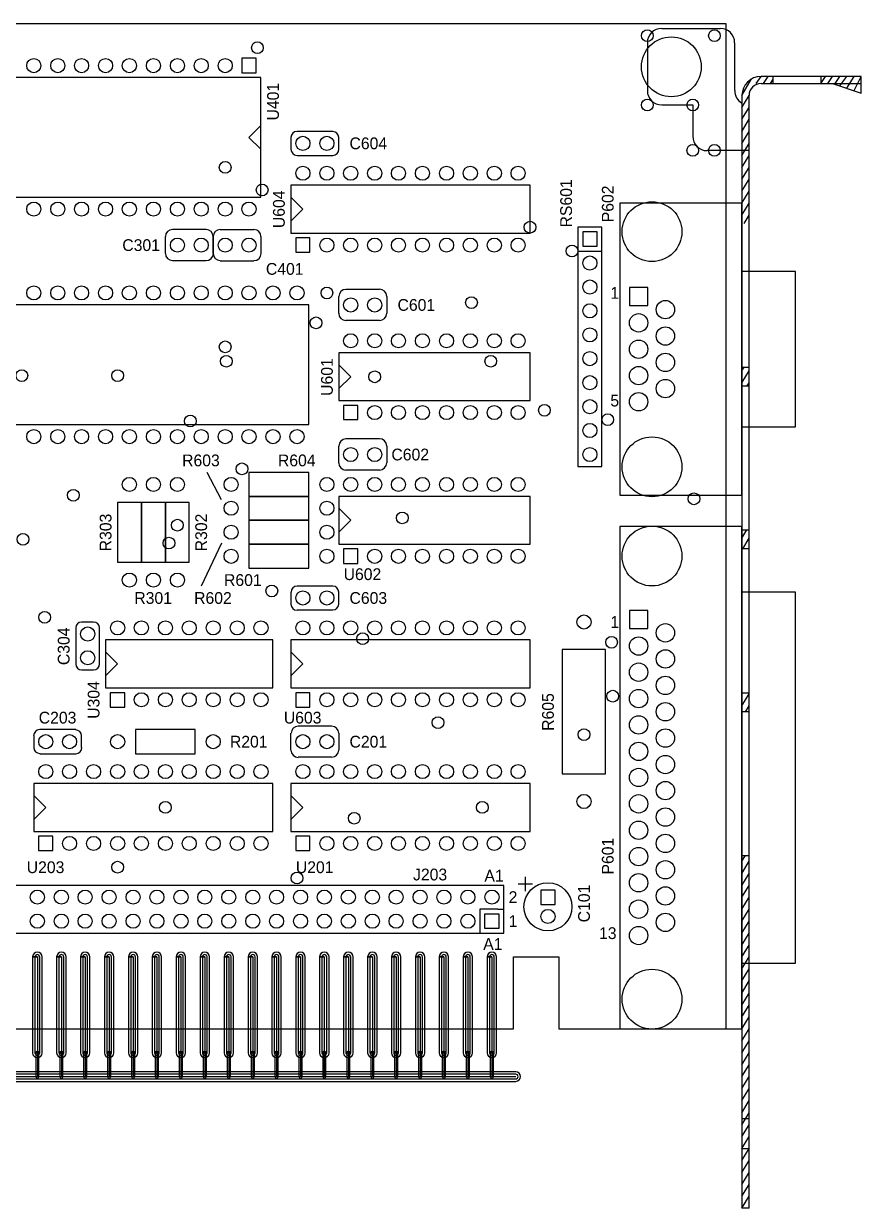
# Model space of a CAD drawing. Header units: metres. Extents: x -3.35 to 3.38, y -2.5 to 2.45.
# Drawn here: x -0.117 to 3.385, y -2.5 to 2.45 of the extents above; entities that cross this region are included whole.
import ezdxf

# ---------------------------------------------------------------- set-up
doc = ezdxf.new("R2010")
doc.units = ezdxf.units.M

msp = doc.modelspace()

# ---------------------------------------------------------------- linework, layer by layer
at = {"layer": '2'}
for p, q in [((2.5502, 2.4301), (2.7953, 2.4301)), ((2.4902, 2.3701), (2.4902, 2.1703)), ((2.8553, 2.3701), (2.8553, 2.1703)), ((2.9449, 2.1998), (2.9656, 2.2293)), ((3.3848, 2.2293), (2.9656, 2.2293)), ((2.9754, 2.1998), (2.9951, 2.2293)), ((3.0148, 2.2293), (3.0148, 2.1998)), ((3.2156, 2.1998), (3.2352, 2.2293)), ((3.2156, 2.2293), (3.2156, 2.1998)), ((3.2451, 2.1998), (3.2648, 2.2293)), ((3.2756, 2.1998), (3.2953, 2.2293)), ((3.2953, 2.19), (3.3248, 2.2293)), ((3.3248, 2.1801), (3.3553, 2.2293)), ((3.3553, 2.1703), (3.3848, 2.2293)), ((3.3848, 2.1998), (3.3848, 2.2293)), ((2.8848, 2.1496), (2.9252, 2.2195)), ((2.9656, 2.1998), (3.3848, 2.1998)), ((3.0049, 2.1998), (3.0148, 2.2146)), ((3.2648, 2.1998), (3.3848, 2.1594)), ((3.3848, 2.1594), (3.3848, 2.1998)), ((2.8848, 2.1496), (2.8848, -2.5)), ((2.8848, 2.0994), (2.9154, 2.1496)), ((2.9154, -2.5), (2.9154, 2.1496)), ((2.5502, 2.1102), (2.6801, 2.1102)), ((2.6801, 2.1102), (2.6801, 1.9793)), ((2.8848, 2.0502), (2.9154, 2.0994)), ((2.8848, 2), (2.9154, 2.0502)), ((2.8848, 1.9498), (2.9154, 2)), ((2.8848, 1.8996), (2.9154, 1.9498)), ((2.9154, 1.9203), (2.7402, 1.9203)), ((2.8848, 1.8494), (2.9154, 1.8996)), ((2.8848, 1.8002), (2.9154, 1.8494)), ((2.8848, 1.75), (2.9154, 1.8002)), ((2.8848, 1.6998), (2.9154, 1.75)), ((2.8848, 1.6496), (2.9154, 1.6998)), ((2.8957, 1.6152), (2.9154, 1.6496)), ((1.0748, 1.2746), (-0.9252, 1.2746)), ((1.0748, 0.7746), (1.0748, 1.2746)), ((2.8848, 1.0148), (2.9154, 1.0148)), ((2.8848, 1), (2.8957, 1.0148)), ((2.8848, 0.9498), (2.9154, 1)), ((2.9055, 0.935), (2.9154, 0.9498)), ((2.9154, 0.935), (2.8848, 0.935)), ((-0.9252, 0.7746), (1.0748, 0.7746)), ((0.7106, 0.4596), (0.6506, 0.5748)), ((1.0748, 0.5748), (0.8248, 0.5748)), ((0.8248, 0.5748), (0.8248, 0.4744)), ((1.0748, 0.4744), (1.0748, 0.5748)), ((0.375, 0.4498), (0.2756, 0.4498)), ((0.2756, 0.4498), (0.2756, 0.1998)), ((0.375, 0.1998), (0.375, 0.4498)), ((0.4754, 0.4498), (0.375, 0.4498)), ((0.375, 0.4498), (0.375, 0.1998)), ((0.5748, 0.4498), (0.4754, 0.4498)), ((0.4754, 0.4498), (0.4754, 0.1998)), ((0.4754, 0.1998), (0.4754, 0.4498)), ((0.5748, 0.1998), (0.5748, 0.4498)), ((1.0748, 0.4744), (0.8248, 0.4744)), ((0.8248, 0.4744), (0.8248, 0.375)), ((0.8248, 0.4744), (1.0748, 0.4744)), ((1.0748, 0.375), (1.0748, 0.4744)), ((0.8248, 0.375), (1.0748, 0.375)), ((1.0748, 0.375), (0.8248, 0.375)), ((0.8248, 0.375), (0.8248, 0.2746)), ((1.0748, 0.2746), (1.0748, 0.375)), ((2.8848, 0.3346), (2.9154, 0.3346)), ((2.8848, 0.3002), (2.9055, 0.3346)), ((2.8898, 0.2549), (2.9154, 0.3002)), ((0.7106, 0.2795), (0.625, 0.0994)), ((0.8248, 0.2746), (1.0748, 0.2746)), ((1.0748, 0.2746), (0.8248, 0.2746)), ((0.8248, 0.2746), (0.8248, 0.1752)), ((1.0748, 0.1752), (1.0748, 0.2746)), ((2.9154, 0.2549), (2.8848, 0.2549)), ((0.2756, 0.1998), (0.375, 0.1998)), ((0.375, 0.1998), (0.4754, 0.1998)), ((0.4754, 0.1998), (0.5748, 0.1998)), ((0.8248, 0.1752), (1.0748, 0.1752)), ((2.315, -0.1654), (2.1348, -0.1654)), ((2.1348, -0.1654), (2.1348, -0.685)), ((2.315, -0.685), (2.315, -0.1654)), ((2.8848, -0.3455), (2.9154, -0.3455)), ((2.8848, -0.3504), (2.8898, -0.3455)), ((2.8848, -0.4006), (2.9154, -0.3504)), ((2.9154, -0.4252), (2.8848, -0.4252)), ((2.9006, -0.4252), (2.9154, -0.4006)), ((0.6004, -0.5), (0.3504, -0.5)), ((0.3504, -0.5), (0.3504, -0.6004)), ((0.6004, -0.6004), (0.6004, -0.5)), ((0.3504, -0.6004), (0.6004, -0.6004)), ((2.1348, -0.685), (2.315, -0.685)), ((2.8848, -1.0256), (2.9154, -1.0256)), ((2.8848, -1.0502), (2.9006, -1.0256)), ((2.8848, -1.1004), (2.9154, -1.0502)), ((2.8848, -1.1506), (2.9154, -1.1004)), ((2.8848, -1.1998), (2.9154, -1.1506)), ((2.8848, -1.25), (2.9154, -1.1998)), ((2.8848, -1.3002), (2.9154, -1.25)), ((2.8848, -1.3504), (2.9154, -1.3002)), ((2.8848, -1.4006), (2.9154, -1.3504)), ((2.8848, -1.4498), (2.9154, -1.4006)), ((2.8848, -1.5), (2.9154, -1.4498)), ((2.8848, -1.5502), (2.9154, -1.5)), ((2.8848, -1.6004), (2.9154, -1.5502)), ((2.8848, -1.6506), (2.9154, -1.6004)), ((2.8848, -1.6998), (2.9154, -1.6506)), ((2.8848, -1.75), (2.9154, -1.6998)), ((2.8848, -1.8002), (2.9154, -1.75)), ((2.8848, -1.8504), (2.9154, -1.8002)), ((2.8848, -1.9006), (2.9154, -1.8504)), ((2.8848, -1.9498), (2.9154, -1.9006)), ((2.8848, -2), (2.9154, -1.9498)), ((2.8848, -2.0502), (2.9154, -2)), ((2.8848, -2.1004), (2.9154, -2.0502)), ((2.8848, -2.1506), (2.9154, -2.1004)), ((2.8848, -2.125), (2.9154, -2.125)), ((2.8848, -2.1998), (2.9154, -2.1506)), ((2.8848, -2.25), (2.9154, -2.1998)), ((2.8848, -2.3002), (2.9154, -2.25)), ((2.8848, -2.25), (2.9154, -2.25)), ((2.8848, -2.3504), (2.9154, -2.3002)), ((2.8848, -2.4006), (2.9154, -2.3504)), ((2.8848, -2.4498), (2.9154, -2.4006)), ((2.8848, -2.5), (2.9154, -2.4498)), ((2.9154, -2.5), (2.8848, -2.5))]:
    msp.add_line(p, q, dxfattribs=at)
for centre, radius, start, end in [((2.5502, 2.3701), 0.06, 90, 180), ((2.7953, 2.3701), 0.06, 0, 90), ((2.9656, 2.1496), 0.0797, 90, 180), ((2.9656, 2.1496), 0.0502, 90, 180), ((2.5502, 2.1703), 0.06, 180, 270), ((2.9154, 2.1703), 0.06, 180, 240), ((2.7402, 1.9793), 0.06, 180, 270)]:
    msp.add_arc(centre, radius, start, end, dxfattribs=at)
at = {"layer": '3'}
for p, q in [((0.7953, 2.3051), (0.7953, 2.2451)), ((0.8553, 2.3051), (0.7953, 2.3051)), ((0.8553, 2.2451), (0.8553, 2.3051)), ((0.7953, 2.2451), (0.8553, 2.2451)), ((1.0797, 1.5551), (1.0207, 1.5551)), ((1.0207, 1.5551), (1.0207, 1.4951)), ((1.0797, 1.4951), (1.0797, 1.5551)), ((2.2205, 1.5797), (2.2205, 1.5197)), ((2.2805, 1.5797), (2.2205, 1.5797)), ((2.2805, 1.5197), (2.2805, 1.5797)), ((1.0207, 1.4951), (1.0797, 1.4951)), ((2.2205, 1.5197), (2.2805, 1.5197)), ((2.4921, 1.3474), (2.4163, 1.3474)), ((2.4163, 1.3474), (2.4163, 1.2717)), ((2.4921, 1.2717), (2.4921, 1.3474)), ((2.4163, 1.2717), (2.4921, 1.2717)), ((1.2805, 0.8543), (1.2205, 0.8543)), ((1.2205, 0.8543), (1.2205, 0.7953)), ((1.2805, 0.7953), (1.2805, 0.8543)), ((1.2205, 0.7953), (1.2805, 0.7953)), ((1.2805, 0.2549), (1.2205, 0.2549)), ((1.2205, 0.2549), (1.2205, 0.1949)), ((1.2805, 0.1949), (1.2805, 0.2549)), ((1.2205, 0.1949), (1.2805, 0.1949)), ((2.4921, -0.002), (2.4163, -0.002)), ((2.4163, -0.002), (2.4163, -0.0778)), ((2.4921, -0.0778), (2.4921, -0.002)), ((2.4163, -0.0778), (2.4921, -0.0778)), ((0.3051, -0.3455), (0.2451, -0.3455)), ((0.2451, -0.3455), (0.2451, -0.4055)), ((0.3051, -0.4055), (0.3051, -0.3455)), ((1.0797, -0.3455), (1.0207, -0.3455)), ((1.0207, -0.3455), (1.0207, -0.4055)), ((1.0797, -0.4055), (1.0797, -0.3455)), ((0.2451, -0.4055), (0.3051, -0.4055)), ((1.0207, -0.4055), (1.0797, -0.4055)), ((0.0049, -0.9449), (-0.0551, -0.9449)), ((-0.0551, -0.9449), (-0.0551, -1.0049)), ((0.0049, -1.0049), (0.0049, -0.9449)), ((1.0797, -0.9449), (1.0207, -0.9449)), ((1.0207, -0.9449), (1.0207, -1.0049)), ((1.0797, -1.0049), (1.0797, -0.9449)), ((-0.0551, -1.0049), (0.0049, -1.0049)), ((1.0207, -1.0049), (1.0797, -1.0049)), ((2.0453, -1.1703), (2.0453, -1.2303)), ((2.1053, -1.1703), (2.0453, -1.1703)), ((2.1053, -1.2303), (2.1053, -1.1703)), ((2.0453, -1.2303), (2.1053, -1.2303)), ((1.8701, -1.2707), (1.81, -1.2707)), ((1.81, -1.2707), (1.81, -1.3297)), ((1.8701, -1.3297), (1.8701, -1.2707)), ((1.81, -1.3297), (1.8701, -1.3297)), ((-0.06, -1.4498), (-0.0797, -1.4498)), ((-0.0797, -1.4498), (-0.0797, -1.8504)), ((-0.0797, -1.4498), (-0.0699, -1.4498)), ((-0.0699, -1.4498), (-0.0699, -1.8504)), ((-0.0699, -1.4498), (-0.06, -1.4498)), ((-0.06, -1.4498), (-0.06, -1.8504)), ((-0.0502, -1.8504), (-0.0502, -1.4498)), ((-0.0404, -1.8504), (-0.0404, -1.4498)), ((0.0404, -1.4498), (0.0207, -1.4498)), ((0.0207, -1.4498), (0.0207, -1.8504)), ((0.0207, -1.4498), (0.0305, -1.4498)), ((0.0305, -1.4498), (0.0305, -1.8504)), ((0.0305, -1.4498), (0.0404, -1.4498)), ((0.0404, -1.4498), (0.0404, -1.8504)), ((0.0502, -1.8504), (0.0502, -1.4498)), ((0.06, -1.8504), (0.06, -1.4498)), ((0.1398, -1.4498), (0.1201, -1.4498)), ((0.1201, -1.4498), (0.1201, -1.8504)), ((0.1201, -1.4498), (0.1299, -1.4498)), ((0.1299, -1.4498), (0.1299, -1.8504)), ((0.1299, -1.4498), (0.1398, -1.4498)), ((0.1398, -1.4498), (0.1398, -1.8504)), ((0.1496, -1.8504), (0.1496, -1.4498)), ((0.1594, -1.8504), (0.1594, -1.4498)), ((0.2402, -1.4498), (0.2205, -1.4498)), ((0.2205, -1.4498), (0.2205, -1.8504)), ((0.2205, -1.4498), (0.2303, -1.4498)), ((0.2303, -1.4498), (0.2303, -1.8504)), ((0.2303, -1.4498), (0.2402, -1.4498)), ((0.2402, -1.4498), (0.2402, -1.8504)), ((0.25, -1.8504), (0.25, -1.4498)), ((0.2598, -1.8504), (0.2598, -1.4498)), ((0.3406, -1.4498), (0.3209, -1.4498)), ((0.3209, -1.4498), (0.3209, -1.8504)), ((0.3209, -1.4498), (0.3307, -1.4498)), ((0.3307, -1.4498), (0.3307, -1.8504)), ((0.3307, -1.4498), (0.3406, -1.4498)), ((0.3406, -1.4498), (0.3406, -1.8504)), ((0.3504, -1.8504), (0.3504, -1.4498)), ((0.3602, -1.8504), (0.3602, -1.4498)), ((0.44, -1.4498), (0.4203, -1.4498)), ((0.4203, -1.4498), (0.4203, -1.8504)), ((0.4203, -1.4498), (0.4301, -1.4498)), ((0.4301, -1.4498), (0.4301, -1.8504)), ((0.4301, -1.4498), (0.44, -1.4498)), ((0.44, -1.4498), (0.44, -1.8504)), ((0.4498, -1.8504), (0.4498, -1.4498)), ((0.4596, -1.8504), (0.4596, -1.4498)), ((0.5404, -1.4498), (0.5207, -1.4498)), ((0.5207, -1.4498), (0.5207, -1.8504)), ((0.5207, -1.4498), (0.5305, -1.4498)), ((0.5305, -1.4498), (0.5305, -1.8504)), ((0.5305, -1.4498), (0.5404, -1.4498)), ((0.5404, -1.4498), (0.5404, -1.8504)), ((0.5502, -1.8504), (0.5502, -1.4498)), ((0.56, -1.8504), (0.56, -1.4498)), ((0.6398, -1.4498), (0.6201, -1.4498)), ((0.6201, -1.4498), (0.6201, -1.8504)), ((0.6201, -1.4498), (0.6299, -1.4498)), ((0.6299, -1.4498), (0.6299, -1.8504)), ((0.6299, -1.4498), (0.6398, -1.4498)), ((0.6398, -1.4498), (0.6398, -1.8504)), ((0.6496, -1.8504), (0.6496, -1.4498)), ((0.6594, -1.8504), (0.6594, -1.4498)), ((0.7402, -1.4498), (0.7205, -1.4498)), ((0.7205, -1.4498), (0.7205, -1.8504)), ((0.7205, -1.4498), (0.7303, -1.4498)), ((0.7303, -1.4498), (0.7303, -1.8504)), ((0.7303, -1.4498), (0.7402, -1.4498)), ((0.7402, -1.4498), (0.7402, -1.8504)), ((0.75, -1.8504), (0.75, -1.4498)), ((0.7598, -1.8504), (0.7598, -1.4498)), ((0.8406, -1.4498), (0.8209, -1.4498)), ((0.8209, -1.4498), (0.8209, -1.8504)), ((0.8209, -1.4498), (0.8307, -1.4498)), ((0.8307, -1.4498), (0.8307, -1.8504)), ((0.8307, -1.4498), (0.8406, -1.4498)), ((0.8406, -1.4498), (0.8406, -1.8504)), ((0.8504, -1.8504), (0.8504, -1.4498)), ((0.8602, -1.8504), (0.8602, -1.4498)), ((0.94, -1.4498), (0.9203, -1.4498)), ((0.9203, -1.4498), (0.9203, -1.8504)), ((0.9203, -1.4498), (0.9301, -1.4498)), ((0.9301, -1.4498), (0.9301, -1.8504)), ((0.9301, -1.4498), (0.94, -1.4498)), ((0.94, -1.4498), (0.94, -1.8504)), ((0.9498, -1.8504), (0.9498, -1.4498)), ((0.9596, -1.8504), (0.9596, -1.4498)), ((1.0404, -1.4498), (1.0207, -1.4498)), ((1.0207, -1.4498), (1.0207, -1.8504)), ((1.0207, -1.4498), (1.0305, -1.4498)), ((1.0305, -1.4498), (1.0305, -1.8504)), ((1.0305, -1.4498), (1.0404, -1.4498)), ((1.0404, -1.4498), (1.0404, -1.8504)), ((1.0502, -1.8504), (1.0502, -1.4498)), ((1.06, -1.8504), (1.06, -1.4498)), ((1.1398, -1.4498), (1.1201, -1.4498)), ((1.1201, -1.4498), (1.1201, -1.8504)), ((1.1201, -1.4498), (1.1299, -1.4498)), ((1.1299, -1.4498), (1.1299, -1.8504)), ((1.1299, -1.4498), (1.1398, -1.4498)), ((1.1398, -1.4498), (1.1398, -1.8504)), ((1.1496, -1.8504), (1.1496, -1.4498)), ((1.1594, -1.8504), (1.1594, -1.4498)), ((1.2402, -1.4498), (1.2205, -1.4498)), ((1.2205, -1.4498), (1.2205, -1.8504)), ((1.2205, -1.4498), (1.2303, -1.4498)), ((1.2303, -1.4498), (1.2303, -1.8504)), ((1.2303, -1.4498), (1.2402, -1.4498)), ((1.2402, -1.4498), (1.2402, -1.8504)), ((1.25, -1.8504), (1.25, -1.4498)), ((1.2598, -1.8504), (1.2598, -1.4498)), ((1.3406, -1.4498), (1.3209, -1.4498)), ((1.3209, -1.4498), (1.3209, -1.8504)), ((1.3209, -1.4498), (1.3307, -1.4498)), ((1.3307, -1.4498), (1.3307, -1.8504)), ((1.3307, -1.4498), (1.3406, -1.4498)), ((1.3406, -1.4498), (1.3406, -1.8504)), ((1.3504, -1.8504), (1.3504, -1.4498)), ((1.3602, -1.8504), (1.3602, -1.4498)), ((1.44, -1.4498), (1.4203, -1.4498)), ((1.4203, -1.4498), (1.4203, -1.8504)), ((1.4203, -1.4498), (1.4301, -1.4498)), ((1.4301, -1.4498), (1.4301, -1.8504)), ((1.4301, -1.4498), (1.44, -1.4498)), ((1.44, -1.4498), (1.44, -1.8504)), ((1.4498, -1.8504), (1.4498, -1.4498)), ((1.4596, -1.8504), (1.4596, -1.4498)), ((1.5404, -1.4498), (1.5207, -1.4498)), ((1.5207, -1.4498), (1.5207, -1.8504)), ((1.5207, -1.4498), (1.5305, -1.4498)), ((1.5305, -1.4498), (1.5305, -1.8504)), ((1.5305, -1.4498), (1.5404, -1.4498)), ((1.5404, -1.4498), (1.5404, -1.8504)), ((1.5502, -1.8504), (1.5502, -1.4498)), ((1.56, -1.8504), (1.56, -1.4498)), ((1.6398, -1.4498), (1.6201, -1.4498)), ((1.6201, -1.4498), (1.6201, -1.8504)), ((1.6201, -1.4498), (1.6299, -1.4498)), ((1.6299, -1.4498), (1.6299, -1.8504)), ((1.6299, -1.4498), (1.6398, -1.4498)), ((1.6398, -1.4498), (1.6398, -1.8504)), ((1.6496, -1.8504), (1.6496, -1.4498)), ((1.6594, -1.8504), (1.6594, -1.4498)), ((1.7402, -1.4498), (1.7205, -1.4498)), ((1.7205, -1.4498), (1.7205, -1.8504)), ((1.7205, -1.4498), (1.7303, -1.4498)), ((1.7303, -1.4498), (1.7303, -1.8504)), ((1.7303, -1.4498), (1.7402, -1.4498)), ((1.7402, -1.4498), (1.7402, -1.8504)), ((1.75, -1.8504), (1.75, -1.4498)), ((1.7598, -1.8504), (1.7598, -1.4498)), ((1.8406, -1.4498), (1.8209, -1.4498)), ((1.8209, -1.4498), (1.8209, -1.8504)), ((1.8209, -1.4498), (1.8307, -1.4498)), ((1.8307, -1.4498), (1.8307, -1.8504)), ((1.8307, -1.4498), (1.8406, -1.4498)), ((1.8406, -1.4498), (1.8406, -1.8504)), ((1.8504, -1.8504), (1.8504, -1.4498)), ((1.8602, -1.8504), (1.8602, -1.4498)), ((-0.06, -1.8504), (-0.0669, -1.8504)), ((-0.0669, -1.8504), (-0.0669, -1.9498)), ((-0.0669, -1.8504), (-0.06, -1.8504)), ((-0.06, -1.8504), (-0.06, -1.9498)), ((-0.0531, -1.9498), (-0.0531, -1.8504)), ((-0.0502, -1.8504), (-0.0502, -1.8504)), ((-0.0404, -1.8504), (-0.0404, -1.8504)), ((0.0404, -1.8504), (0.0335, -1.8504)), ((0.0335, -1.8504), (0.0335, -1.9498)), ((0.0335, -1.8504), (0.0404, -1.8504)), ((0.0404, -1.8504), (0.0404, -1.9498)), ((0.0472, -1.9498), (0.0472, -1.8504)), ((0.0502, -1.8504), (0.0502, -1.8504)), ((0.06, -1.8504), (0.06, -1.8504)), ((0.1398, -1.8504), (0.1329, -1.8504)), ((0.1329, -1.8504), (0.1329, -1.9498)), ((0.1329, -1.8504), (0.1398, -1.8504)), ((0.1398, -1.8504), (0.1398, -1.9498)), ((0.1467, -1.9498), (0.1467, -1.8504)), ((0.1496, -1.8504), (0.1496, -1.8504)), ((0.1594, -1.8504), (0.1594, -1.8504)), ((0.2402, -1.8504), (0.2333, -1.8504)), ((0.2333, -1.8504), (0.2333, -1.9498)), ((0.2333, -1.8504), (0.2402, -1.8504)), ((0.2402, -1.8504), (0.2402, -1.9498)), ((0.247, -1.9498), (0.247, -1.8504)), ((0.25, -1.8504), (0.25, -1.8504)), ((0.2598, -1.8504), (0.2598, -1.8504)), ((0.3406, -1.8504), (0.3337, -1.8504)), ((0.3337, -1.8504), (0.3337, -1.9498)), ((0.3337, -1.8504), (0.3406, -1.8504)), ((0.3406, -1.8504), (0.3406, -1.9498)), ((0.3474, -1.9498), (0.3474, -1.8504)), ((0.3504, -1.8504), (0.3504, -1.8504)), ((0.3602, -1.8504), (0.3602, -1.8504)), ((0.44, -1.8504), (0.4331, -1.8504)), ((0.4331, -1.8504), (0.4331, -1.9498)), ((0.4331, -1.8504), (0.44, -1.8504)), ((0.44, -1.8504), (0.44, -1.9498)), ((0.4469, -1.9498), (0.4469, -1.8504)), ((0.4498, -1.8504), (0.4498, -1.8504)), ((0.4596, -1.8504), (0.4596, -1.8504)), ((0.5404, -1.8504), (0.5335, -1.8504)), ((0.5335, -1.8504), (0.5335, -1.9498)), ((0.5335, -1.8504), (0.5404, -1.8504)), ((0.5404, -1.8504), (0.5404, -1.9498)), ((0.5472, -1.9498), (0.5472, -1.8504)), ((0.5502, -1.8504), (0.5502, -1.8504)), ((0.56, -1.8504), (0.56, -1.8504)), ((0.6398, -1.8504), (0.6329, -1.8504)), ((0.6329, -1.8504), (0.6329, -1.9498)), ((0.6329, -1.8504), (0.6398, -1.8504)), ((0.6398, -1.8504), (0.6398, -1.9498)), ((0.6467, -1.9498), (0.6467, -1.8504)), ((0.6496, -1.8504), (0.6496, -1.8504)), ((0.6594, -1.8504), (0.6594, -1.8504)), ((0.7402, -1.8504), (0.7333, -1.8504)), ((0.7333, -1.8504), (0.7333, -1.9498)), ((0.7333, -1.8504), (0.7402, -1.8504)), ((0.7402, -1.8504), (0.7402, -1.9498)), ((0.747, -1.9498), (0.747, -1.8504)), ((0.75, -1.8504), (0.75, -1.8504)), ((0.7598, -1.8504), (0.7598, -1.8504)), ((0.8406, -1.8504), (0.8337, -1.8504)), ((0.8337, -1.8504), (0.8337, -1.9498)), ((0.8337, -1.8504), (0.8406, -1.8504)), ((0.8406, -1.8504), (0.8406, -1.9498)), ((0.8474, -1.9498), (0.8474, -1.8504)), ((0.8504, -1.8504), (0.8504, -1.8504)), ((0.8602, -1.8504), (0.8602, -1.8504)), ((0.94, -1.8504), (0.9331, -1.8504)), ((0.9331, -1.8504), (0.9331, -1.9498)), ((0.9331, -1.8504), (0.94, -1.8504)), ((0.94, -1.8504), (0.94, -1.9498)), ((0.9469, -1.9498), (0.9469, -1.8504)), ((0.9498, -1.8504), (0.9498, -1.8504)), ((0.9596, -1.8504), (0.9596, -1.8504)), ((1.0404, -1.8504), (1.0335, -1.8504)), ((1.0335, -1.8504), (1.0335, -1.9498)), ((1.0335, -1.8504), (1.0404, -1.8504)), ((1.0404, -1.8504), (1.0404, -1.9498)), ((1.0472, -1.9498), (1.0472, -1.8504)), ((1.0502, -1.8504), (1.0502, -1.8504)), ((1.06, -1.8504), (1.06, -1.8504)), ((1.1398, -1.8504), (1.1329, -1.8504)), ((1.1329, -1.8504), (1.1329, -1.9498)), ((1.1329, -1.8504), (1.1398, -1.8504)), ((1.1398, -1.8504), (1.1398, -1.9498)), ((1.1467, -1.9498), (1.1467, -1.8504)), ((1.1496, -1.8504), (1.1496, -1.8504)), ((1.1594, -1.8504), (1.1594, -1.8504)), ((1.2402, -1.8504), (1.2333, -1.8504)), ((1.2333, -1.8504), (1.2333, -1.9498)), ((1.2333, -1.8504), (1.2402, -1.8504)), ((1.2402, -1.8504), (1.2402, -1.9498)), ((1.247, -1.9498), (1.247, -1.8504)), ((1.25, -1.8504), (1.25, -1.8504)), ((1.2598, -1.8504), (1.2598, -1.8504)), ((1.3406, -1.8504), (1.3337, -1.8504)), ((1.3337, -1.8504), (1.3337, -1.9498)), ((1.3337, -1.8504), (1.3406, -1.8504)), ((1.3406, -1.8504), (1.3406, -1.9498)), ((1.3474, -1.9498), (1.3474, -1.8504)), ((1.3504, -1.8504), (1.3504, -1.8504)), ((1.3602, -1.8504), (1.3602, -1.8504)), ((1.44, -1.8504), (1.4331, -1.8504)), ((1.4331, -1.8504), (1.4331, -1.9498)), ((1.4331, -1.8504), (1.44, -1.8504)), ((1.44, -1.8504), (1.44, -1.9498)), ((1.4469, -1.9498), (1.4469, -1.8504)), ((1.4498, -1.8504), (1.4498, -1.8504)), ((1.4596, -1.8504), (1.4596, -1.8504)), ((1.5404, -1.8504), (1.5335, -1.8504)), ((1.5335, -1.8504), (1.5335, -1.9498)), ((1.5335, -1.8504), (1.5404, -1.8504)), ((1.5404, -1.8504), (1.5404, -1.9498)), ((1.5472, -1.9498), (1.5472, -1.8504)), ((1.5502, -1.8504), (1.5502, -1.8504)), ((1.56, -1.8504), (1.56, -1.8504)), ((1.6398, -1.8504), (1.6329, -1.8504)), ((1.6329, -1.8504), (1.6329, -1.9498)), ((1.6329, -1.8504), (1.6398, -1.8504)), ((1.6398, -1.8504), (1.6398, -1.9498)), ((1.6467, -1.9498), (1.6467, -1.8504)), ((1.6496, -1.8504), (1.6496, -1.8504)), ((1.6594, -1.8504), (1.6594, -1.8504)), ((1.7402, -1.8504), (1.7333, -1.8504)), ((1.7333, -1.8504), (1.7333, -1.9498)), ((1.7333, -1.8504), (1.7402, -1.8504)), ((1.7402, -1.8504), (1.7402, -1.9498)), ((1.747, -1.9498), (1.747, -1.8504)), ((1.75, -1.8504), (1.75, -1.8504)), ((1.7598, -1.8504), (1.7598, -1.8504)), ((1.8406, -1.8504), (1.8337, -1.8504)), ((1.8337, -1.8504), (1.8337, -1.9498)), ((1.8337, -1.8504), (1.8406, -1.8504)), ((1.8406, -1.8504), (1.8406, -1.9498)), ((1.8474, -1.9498), (1.8474, -1.8504)), ((1.8504, -1.8504), (1.8504, -1.8504)), ((1.8602, -1.8504), (1.8602, -1.8504)), ((1.94, -1.9301), (-1.2598, -1.9301)), ((1.94, -1.9301), (1.94, -1.9301)), ((1.94, -1.94), (-1.2598, -1.94)), ((-1.2598, -1.9498), (1.94, -1.9498)), ((-1.2598, -1.9596), (1.94, -1.9596)), ((-1.2598, -1.9695), (1.94, -1.9695)), ((-0.0531, -1.9498), (-0.0531, -1.9498)), ((0.0472, -1.9498), (0.0472, -1.9498)), ((0.1467, -1.9498), (0.1467, -1.9498)), ((0.247, -1.9498), (0.247, -1.9498)), ((0.3474, -1.9498), (0.3474, -1.9498)), ((0.4469, -1.9498), (0.4469, -1.9498)), ((0.5472, -1.9498), (0.5472, -1.9498)), ((0.6467, -1.9498), (0.6467, -1.9498)), ((0.747, -1.9498), (0.747, -1.9498)), ((0.8474, -1.9498), (0.8474, -1.9498)), ((0.9469, -1.9498), (0.9469, -1.9498)), ((1.0472, -1.9498), (1.0472, -1.9498)), ((1.1467, -1.9498), (1.1467, -1.9498)), ((1.247, -1.9498), (1.247, -1.9498)), ((1.3474, -1.9498), (1.3474, -1.9498)), ((1.4469, -1.9498), (1.4469, -1.9498)), ((1.5472, -1.9498), (1.5472, -1.9498)), ((1.6467, -1.9498), (1.6467, -1.9498)), ((1.747, -1.9498), (1.747, -1.9498)), ((1.8474, -1.9498), (1.8474, -1.9498)), ((1.94, -1.94), (1.94, -1.94))]:
    msp.add_line(p, q, dxfattribs=at)
for centre, radius in [((2.4902, 2.3996), 0.0246), ((2.5906, 2.2697), 0.125), ((2.7707, 2.3996), 0.0246), ((0.8602, 2.3494), 0.0246), ((-0.0748, 2.2746), 0.0295), ((0.0256, 2.2746), 0.0295), ((0.125, 2.2746), 0.0295), ((0.2254, 2.2746), 0.0295), ((0.3248, 2.2746), 0.0295), ((0.4252, 2.2746), 0.0295), ((0.5256, 2.2746), 0.0295), ((0.625, 2.2746), 0.0295), ((0.7254, 2.2746), 0.0295), ((2.4902, 2.1102), 0.0246), ((2.6801, 2.1102), 0.0246), ((1.0502, 1.9498), 0.0295), ((1.1506, 1.9498), 0.0295), ((2.6801, 1.9203), 0.0246), ((2.7707, 1.9203), 0.0246), ((0.7254, 1.8494), 0.0246), ((1.0502, 1.8248), 0.0295), ((1.1506, 1.8248), 0.0295), ((1.25, 1.8248), 0.0295), ((1.3504, 1.8248), 0.0295), ((1.4498, 1.8248), 0.0295), ((1.5502, 1.8248), 0.0295), ((1.6506, 1.8248), 0.0295), ((1.75, 1.8248), 0.0295), ((1.8504, 1.8248), 0.0295), ((1.9498, 1.8248), 0.0295), ((0.8799, 1.7549), 0.0246), ((-0.0748, 1.6752), 0.0295), ((0.0256, 1.6752), 0.0295), ((0.125, 1.6752), 0.0295), ((0.2254, 1.6752), 0.0295), ((0.3248, 1.6752), 0.0295), ((0.4252, 1.6752), 0.0295), ((0.5256, 1.6752), 0.0295), ((0.625, 1.6752), 0.0295), ((0.7254, 1.6752), 0.0295), ((0.8248, 1.6752), 0.0295), ((2.5098, 1.5807), 0.125), ((2, 1.5994), 0.0246), ((0.5256, 1.5246), 0.0295), ((0.625, 1.5246), 0.0295), ((0.7254, 1.5246), 0.0295), ((0.8248, 1.5246), 0.0295), ((1.1506, 1.5246), 0.0295), ((1.25, 1.5246), 0.0295), ((1.3504, 1.5246), 0.0295), ((1.4498, 1.5246), 0.0295), ((1.5502, 1.5246), 0.0295), ((1.6506, 1.5246), 0.0295), ((1.75, 1.5246), 0.0295), ((1.8504, 1.5246), 0.0295), ((1.9498, 1.5246), 0.0295), ((2.1752, 1.5), 0.0246), ((2.25, 1.4498), 0.0295), ((-0.0748, 1.3248), 0.0295), ((0.0256, 1.3248), 0.0295), ((0.125, 1.3248), 0.0295), ((0.2254, 1.3248), 0.0295), ((0.3248, 1.3248), 0.0295), ((0.4252, 1.3248), 0.0295), ((0.5256, 1.3248), 0.0295), ((0.625, 1.3248), 0.0295), ((0.7254, 1.3248), 0.0295), ((0.8248, 1.3248), 0.0295), ((0.9252, 1.3248), 0.0295), ((1.0256, 1.3248), 0.0295), ((1.1506, 1.3248), 0.0246), ((2.25, 1.3494), 0.0295), ((1.25, 1.2746), 0.0295), ((1.3504, 1.2746), 0.0295), ((1.7549, 1.2844), 0.0246), ((2.5659, 1.2549), 0.0384), ((2.25, 1.25), 0.0295), ((2.4537, 1.1998), 0.0384), ((1.1053, 1.1998), 0.0246), ((1.25, 1.125), 0.0295), ((1.3504, 1.125), 0.0295), ((1.4498, 1.125), 0.0295), ((1.5502, 1.125), 0.0295), ((1.6506, 1.125), 0.0295), ((1.75, 1.125), 0.0295), ((1.8504, 1.125), 0.0295), ((1.9498, 1.125), 0.0295), ((2.25, 1.1496), 0.0295), ((2.5659, 1.1447), 0.0384), ((0.7254, 1.0994), 0.0246), ((2.4537, 1.0896), 0.0384), ((0.7303, 1.0394), 0.0246), ((1.8356, 1.0394), 0.0246), ((2.25, 1.0502), 0.0295), ((2.5659, 1.0344), 0.0384), ((-0.125, 0.9793), 0.0246), ((0.2756, 0.9793), 0.0246), ((1.3504, 0.9744), 0.0246), ((2.4537, 0.9793), 0.0384), ((2.25, 0.9498), 0.0295), ((2.5659, 0.9252), 0.0384), ((2.4537, 0.8701), 0.0384), ((1.3504, 0.8248), 0.0295), ((1.4498, 0.8248), 0.0295), ((1.5502, 0.8248), 0.0295), ((1.6506, 0.8248), 0.0295), ((1.75, 0.8248), 0.0295), ((1.8504, 0.8248), 0.0295), ((1.9498, 0.8248), 0.0295), ((2.06, 0.8346), 0.0246), ((2.25, 0.8494), 0.0295), ((0.5797, 0.7894), 0.0246), ((2.3248, 0.7953), 0.0246), ((-0.0748, 0.7244), 0.0295), ((0.0256, 0.7244), 0.0295), ((0.125, 0.7244), 0.0295), ((0.2254, 0.7244), 0.0295), ((0.3248, 0.7244), 0.0295), ((0.4252, 0.7244), 0.0295), ((0.5256, 0.7244), 0.0295), ((0.625, 0.7244), 0.0295), ((0.7254, 0.7244), 0.0295), ((0.8248, 0.7244), 0.0295), ((0.9252, 0.7244), 0.0295), ((1.0256, 0.7244), 0.0295), ((2.25, 0.75), 0.0295), ((2.5098, 0.5984), 0.125), ((1.25, 0.6496), 0.0295), ((1.3504, 0.6496), 0.0295), ((2.25, 0.6496), 0.0295), ((0.7953, 0.5896), 0.0246), ((0.3248, 0.5246), 0.0295), ((0.4252, 0.5246), 0.0295), ((0.5256, 0.5246), 0.0295), ((0.75, 0.5246), 0.0295), ((1.1506, 0.5246), 0.0295), ((1.25, 0.5246), 0.0295), ((1.3504, 0.5246), 0.0295), ((1.4498, 0.5246), 0.0295), ((1.5502, 0.5246), 0.0295), ((1.6506, 0.5246), 0.0295), ((1.75, 0.5246), 0.0295), ((1.8504, 0.5246), 0.0295), ((1.9498, 0.5246), 0.0295), ((0.0906, 0.4793), 0.0246), ((0.75, 0.4252), 0.0295), ((1.1506, 0.4252), 0.0295), ((2.685, 0.4646), 0.0246), ((1.4656, 0.3848), 0.0246), ((0.5256, 0.3543), 0.0246), ((0.75, 0.3248), 0.0295), ((1.1506, 0.3248), 0.0295), ((2.5098, 0.2254), 0.125), ((-0.1201, 0.2953), 0.0246), ((0.4902, 0.2795), 0.0246), ((0.75, 0.2244), 0.0295), ((1.1506, 0.2244), 0.0295), ((1.3504, 0.2244), 0.0295), ((1.4498, 0.2244), 0.0295), ((1.5502, 0.2244), 0.0295), ((1.6506, 0.2244), 0.0295), ((1.75, 0.2244), 0.0295), ((1.8504, 0.2244), 0.0295), ((1.9498, 0.2244), 0.0295), ((0.3248, 0.125), 0.0295), ((0.4252, 0.125), 0.0295), ((0.5256, 0.125), 0.0295), ((0.9203, 0.0797), 0.0246), ((1.0502, 0.0502), 0.0295), ((1.1506, 0.0502), 0.0295), ((-0.0295, -0.0305), 0.0246), ((0.2756, -0.0748), 0.0295), ((0.375, -0.0748), 0.0295), ((0.4754, -0.0748), 0.0295), ((0.5748, -0.0748), 0.0295), ((0.6752, -0.0748), 0.0295), ((0.7756, -0.0748), 0.0295), ((0.875, -0.0748), 0.0295), ((1.0502, -0.0748), 0.0295), ((1.1506, -0.0748), 0.0295), ((1.25, -0.0748), 0.0295), ((1.3504, -0.0748), 0.0295), ((1.4498, -0.0748), 0.0295), ((1.5502, -0.0748), 0.0295), ((1.6506, -0.0748), 0.0295), ((1.75, -0.0748), 0.0295), ((1.8504, -0.0748), 0.0295), ((1.9498, -0.0748), 0.0295), ((2.2254, -0.0502), 0.0295), ((0.1506, -0.1004), 0.0295), ((1.3002, -0.1201), 0.0246), ((2.5659, -0.0955), 0.0384), ((2.3406, -0.1348), 0.0246), ((2.4537, -0.1506), 0.0384), ((0.1506, -0.1998), 0.0295), ((2.5659, -0.2047), 0.0384), ((2.4537, -0.2598), 0.0384), ((2.5659, -0.315), 0.0384), ((0.375, -0.375), 0.0295), ((0.4754, -0.375), 0.0295), ((0.5748, -0.375), 0.0295), ((0.6752, -0.375), 0.0295), ((0.7756, -0.375), 0.0295), ((0.875, -0.375), 0.0295), ((1.1506, -0.375), 0.0295), ((1.25, -0.375), 0.0295), ((1.3504, -0.375), 0.0295), ((1.4498, -0.375), 0.0295), ((1.5502, -0.375), 0.0295), ((1.6506, -0.375), 0.0295), ((1.75, -0.375), 0.0295), ((1.8504, -0.375), 0.0295), ((1.9498, -0.375), 0.0295), ((2.3455, -0.3602), 0.0246), ((2.4537, -0.3701), 0.0384), ((2.5659, -0.4252), 0.0384), ((2.4537, -0.4803), 0.0384), ((1.6152, -0.4705), 0.0246), ((-0.0246, -0.5502), 0.0295), ((0.0748, -0.5502), 0.0295), ((0.2756, -0.5502), 0.0295), ((0.6752, -0.5502), 0.0295), ((1.0502, -0.5502), 0.0295), ((1.1506, -0.5502), 0.0295), ((2.2254, -0.5207), 0.0246), ((2.5659, -0.5354), 0.0384), ((2.4537, -0.5906), 0.0384), ((2.5659, -0.6457), 0.0384), ((-0.0246, -0.6752), 0.0295), ((0.0748, -0.6752), 0.0295), ((0.1752, -0.6752), 0.0295), ((0.2756, -0.6752), 0.0295), ((0.375, -0.6752), 0.0295), ((0.4754, -0.6752), 0.0295), ((0.5748, -0.6752), 0.0295), ((0.6752, -0.6752), 0.0295), ((0.7756, -0.6752), 0.0295), ((0.875, -0.6752), 0.0295), ((1.0502, -0.6752), 0.0295), ((1.1506, -0.6752), 0.0295), ((1.25, -0.6752), 0.0295), ((1.3504, -0.6752), 0.0295), ((1.4498, -0.6752), 0.0295), ((1.5502, -0.6752), 0.0295), ((1.6506, -0.6752), 0.0295), ((1.75, -0.6752), 0.0295), ((1.8504, -0.6752), 0.0295), ((1.9498, -0.6752), 0.0295), ((2.4537, -0.6998), 0.0384), ((2.5659, -0.7549), 0.0384), ((2.2254, -0.8002), 0.0295), ((2.4537, -0.81), 0.0384), ((0.4754, -0.8248), 0.0246), ((1.8002, -0.8248), 0.0246), ((2.5659, -0.8652), 0.0384), ((1.2648, -0.8701), 0.0246), ((2.4537, -0.9203), 0.0384), ((2.5659, -0.9754), 0.0384), ((0.0748, -0.9754), 0.0295), ((0.1752, -0.9754), 0.0295), ((0.2756, -0.9754), 0.0295), ((0.375, -0.9754), 0.0295), ((0.4754, -0.9754), 0.0295), ((0.5748, -0.9754), 0.0295), ((0.6752, -0.9754), 0.0295), ((0.7756, -0.9754), 0.0295), ((0.875, -0.9754), 0.0295), ((1.1506, -0.9754), 0.0295), ((1.25, -0.9754), 0.0295), ((1.3504, -0.9754), 0.0295), ((1.4498, -0.9754), 0.0295), ((1.5502, -0.9754), 0.0295), ((1.6506, -0.9754), 0.0295), ((1.75, -0.9754), 0.0295), ((1.8504, -0.9754), 0.0295), ((1.9498, -0.9754), 0.0295), ((2.4537, -1.0305), 0.0384), ((0.2756, -1.0748), 0.0246), ((2.5659, -1.0856), 0.0384), ((1.0256, -1.1201), 0.0246), ((2.4537, -1.1398), 0.0384), ((-0.06, -1.1998), 0.0295), ((0.0404, -1.1998), 0.0295), ((0.1398, -1.1998), 0.0295), ((0.2402, -1.1998), 0.0295), ((0.3406, -1.1998), 0.0295), ((0.44, -1.1998), 0.0295), ((0.5404, -1.1998), 0.0295), ((0.6398, -1.1998), 0.0295), ((0.7402, -1.1998), 0.0295), ((0.8406, -1.1998), 0.0295), ((0.94, -1.1998), 0.0295), ((1.0404, -1.1998), 0.0295), ((1.1398, -1.1998), 0.0295), ((1.2402, -1.1998), 0.0295), ((1.3406, -1.1998), 0.0295), ((1.44, -1.1998), 0.0295), ((1.5404, -1.1998), 0.0295), ((1.6398, -1.1998), 0.0295), ((1.7402, -1.1998), 0.0295), ((1.8406, -1.1998), 0.0295), ((2.5659, -1.1949), 0.0384), ((2.4537, -1.25), 0.0384), ((-0.06, -1.3002), 0.0295), ((0.0404, -1.3002), 0.0295), ((0.1398, -1.3002), 0.0295), ((0.2402, -1.3002), 0.0295), ((0.3406, -1.3002), 0.0295), ((0.44, -1.3002), 0.0295), ((0.5404, -1.3002), 0.0295), ((0.6398, -1.3002), 0.0295), ((0.7402, -1.3002), 0.0295), ((0.8406, -1.3002), 0.0295), ((0.94, -1.3002), 0.0295), ((1.0404, -1.3002), 0.0295), ((1.1398, -1.3002), 0.0295), ((1.2402, -1.3002), 0.0295), ((1.3406, -1.3002), 0.0295), ((1.44, -1.3002), 0.0295), ((1.5404, -1.3002), 0.0295), ((1.6398, -1.3002), 0.0295), ((1.7402, -1.3002), 0.0295), ((2.0748, -1.2805), 0.0295), ((2.5659, -1.3051), 0.0384), ((2.4537, -1.3602), 0.0384), ((2.5098, -1.626), 0.125)]:
    msp.add_circle(centre, radius, dxfattribs=at)
for centre, radius, start, end in [((-0.06, -1.4498), 0.0197, 0, 180), ((0.0404, -1.4498), 0.0197, 0, 180), ((0.1398, -1.4498), 0.0197, 0, 180), ((0.2402, -1.4498), 0.0197, 0, 180), ((0.3406, -1.4498), 0.0197, 0, 180), ((0.44, -1.4498), 0.0197, 0, 180), ((0.5404, -1.4498), 0.0197, 0, 180), ((0.6398, -1.4498), 0.0197, 0, 180), ((0.7402, -1.4498), 0.0197, 0, 180), ((0.8406, -1.4498), 0.0197, 0, 180), ((0.94, -1.4498), 0.0197, 0, 180), ((1.0404, -1.4498), 0.0197, 0, 180), ((1.1398, -1.4498), 0.0197, 0, 180), ((1.2402, -1.4498), 0.0197, 0, 180), ((1.3406, -1.4498), 0.0197, 0, 180), ((1.44, -1.4498), 0.0197, 0, 180), ((1.5404, -1.4498), 0.0197, 0, 180), ((1.6398, -1.4498), 0.0197, 0, 180), ((1.7402, -1.4498), 0.0197, 0, 180), ((1.8406, -1.4498), 0.0197, 0, 180), ((-0.06, -1.4498), 0.0098, 0, 180), ((0.0404, -1.4498), 0.0098, 0, 180), ((0.1398, -1.4498), 0.0098, 0, 180), ((0.2402, -1.4498), 0.0098, 0, 180), ((0.3406, -1.4498), 0.0098, 0, 180), ((0.44, -1.4498), 0.0098, 0, 180), ((0.5404, -1.4498), 0.0098, 0, 180), ((0.6398, -1.4498), 0.0098, 0, 180), ((0.7402, -1.4498), 0.0098, 0, 180), ((0.8406, -1.4498), 0.0098, 0, 180), ((0.94, -1.4498), 0.0098, 0, 180), ((1.0404, -1.4498), 0.0098, 0, 180), ((1.1398, -1.4498), 0.0098, 0, 180), ((1.2402, -1.4498), 0.0098, 0, 180), ((1.3406, -1.4498), 0.0098, 0, 180), ((1.44, -1.4498), 0.0098, 0, 180), ((1.5404, -1.4498), 0.0098, 0, 180), ((1.6398, -1.4498), 0.0098, 0, 180), ((1.7402, -1.4498), 0.0098, 0, 180), ((1.8406, -1.4498), 0.0098, 0, 180), ((-0.06, -1.8504), 0.0197, 180, 0), ((-0.06, -1.8504), 0.0098, 180, 0), ((-0.06, -1.8504), 0.0069, 0, 180), ((0.0404, -1.8504), 0.0197, 180, 0), ((0.0404, -1.8504), 0.0098, 180, 0), ((0.0404, -1.8504), 0.0069, 0, 180), ((0.1398, -1.8504), 0.0197, 180, 0), ((0.1398, -1.8504), 0.0098, 180, 0), ((0.1398, -1.8504), 0.0069, 0, 180), ((0.2402, -1.8504), 0.0197, 180, 0), ((0.2402, -1.8504), 0.0098, 180, 0), ((0.2402, -1.8504), 0.0069, 0, 180), ((0.3406, -1.8504), 0.0197, 180, 0), ((0.3406, -1.8504), 0.0098, 180, 0), ((0.3406, -1.8504), 0.0069, 0, 180), ((0.44, -1.8504), 0.0197, 180, 0), ((0.44, -1.8504), 0.0098, 180, 0), ((0.44, -1.8504), 0.0069, 0, 180), ((0.5404, -1.8504), 0.0197, 180, 0), ((0.5404, -1.8504), 0.0098, 180, 0), ((0.5404, -1.8504), 0.0069, 0, 180), ((0.6398, -1.8504), 0.0197, 180, 0), ((0.6398, -1.8504), 0.0098, 180, 0), ((0.6398, -1.8504), 0.0069, 0, 180), ((0.7402, -1.8504), 0.0197, 180, 0), ((0.7402, -1.8504), 0.0098, 180, 0), ((0.7402, -1.8504), 0.0069, 0, 180), ((0.8406, -1.8504), 0.0197, 180, 0), ((0.8406, -1.8504), 0.0098, 180, 0), ((0.8406, -1.8504), 0.0069, 0, 180), ((0.94, -1.8504), 0.0197, 180, 0), ((0.94, -1.8504), 0.0098, 180, 0), ((0.94, -1.8504), 0.0069, 0, 180), ((1.0404, -1.8504), 0.0197, 180, 0), ((1.0404, -1.8504), 0.0098, 180, 0), ((1.0404, -1.8504), 0.0069, 0, 180), ((1.1398, -1.8504), 0.0197, 180, 0), ((1.1398, -1.8504), 0.0098, 180, 0), ((1.1398, -1.8504), 0.0069, 0, 180), ((1.2402, -1.8504), 0.0197, 180, 0), ((1.2402, -1.8504), 0.0098, 180, 0), ((1.2402, -1.8504), 0.0069, 0, 180), ((1.3406, -1.8504), 0.0197, 180, 0), ((1.3406, -1.8504), 0.0098, 180, 0), ((1.3406, -1.8504), 0.0069, 0, 180), ((1.44, -1.8504), 0.0197, 180, 0), ((1.44, -1.8504), 0.0098, 180, 0), ((1.44, -1.8504), 0.0069, 0, 180), ((1.5404, -1.8504), 0.0197, 180, 0), ((1.5404, -1.8504), 0.0098, 180, 0), ((1.5404, -1.8504), 0.0069, 0, 180), ((1.6398, -1.8504), 0.0197, 180, 0), ((1.6398, -1.8504), 0.0098, 180, 0), ((1.6398, -1.8504), 0.0069, 0, 180), ((1.7402, -1.8504), 0.0197, 180, 0), ((1.7402, -1.8504), 0.0098, 180, 0), ((1.7402, -1.8504), 0.0069, 0, 180), ((1.8406, -1.8504), 0.0197, 180, 0), ((1.8406, -1.8504), 0.0098, 180, 0), ((1.8406, -1.8504), 0.0069, 0, 180), ((1.94, -1.9498), 0.0197, 270, 90), ((-0.06, -1.9498), 0.0069, 180, 0), ((0.0404, -1.9498), 0.0069, 180, 0), ((0.1398, -1.9498), 0.0069, 180, 0), ((0.2402, -1.9498), 0.0069, 180, 0), ((0.3406, -1.9498), 0.0069, 180, 0), ((0.44, -1.9498), 0.0069, 180, 0), ((0.5404, -1.9498), 0.0069, 180, 0), ((0.6398, -1.9498), 0.0069, 180, 0), ((0.7402, -1.9498), 0.0069, 180, 0), ((0.8406, -1.9498), 0.0069, 180, 0), ((0.94, -1.9498), 0.0069, 180, 0), ((1.0404, -1.9498), 0.0069, 180, 0), ((1.1398, -1.9498), 0.0069, 180, 0), ((1.2402, -1.9498), 0.0069, 180, 0), ((1.3406, -1.9498), 0.0069, 180, 0), ((1.44, -1.9498), 0.0069, 180, 0), ((1.5404, -1.9498), 0.0069, 180, 0), ((1.6398, -1.9498), 0.0069, 180, 0), ((1.7402, -1.9498), 0.0069, 180, 0), ((1.8406, -1.9498), 0.0069, 180, 0), ((1.94, -1.9498), 0.0098, 270, 90)]:
    msp.add_arc(centre, radius, start, end, dxfattribs=at)
at = {"layer": '4'}
for p, q in [((0.875, 2.2244), (-0.3248, 2.2244)), ((0.875, 1.7244), (0.875, 2.2244)), ((0.875, 2.0246), (0.8248, 1.9744)), ((1.1752, 2), (1.0256, 2)), ((0.8248, 1.9744), (0.875, 1.9252)), ((1, 1.9744), (1, 1.9252)), ((1.1998, 1.9252), (1.1998, 1.9744)), ((1.0256, 1.8996), (1.1752, 1.8996)), ((2, 1.7746), (1, 1.7746)), ((1, 1.7746), (1, 1.5748)), ((2, 1.5748), (2, 1.7746)), ((-0.3248, 1.7244), (0.875, 1.7244)), ((1.0502, 1.6752), (1, 1.7244)), ((2.8848, 1.6998), (2.375, 1.6998)), ((2.375, 1.6998), (2.375, 0.4793)), ((2.8848, 0.4793), (2.8848, 1.6998)), ((1, 1.625), (1.0502, 1.6752)), ((0.6457, 1.5896), (0.5049, 1.5896)), ((0.7047, 1.5896), (0.8455, 1.5896)), ((2.3002, 1.5994), (2.1998, 1.5994)), ((2.1998, 1.5994), (2.1998, 0.5994)), ((2.3002, 0.5994), (2.3002, 1.5994)), ((0.4754, 1.4902), (0.4754, 1.56)), ((0.6752, 1.4902), (0.6752, 1.56)), ((0.6752, 1.56), (0.6752, 1.4902)), ((0.875, 1.56), (0.875, 1.4902)), ((1, 1.5748), (2, 1.5748)), ((2.1998, 1.5), (2.3002, 1.5)), ((0.6457, 1.4596), (0.5049, 1.4596)), ((0.7047, 1.4596), (0.8455, 1.4596)), ((3.1102, 1.4144), (2.8848, 1.4144)), ((3.1102, 0.7648), (3.1102, 1.4144)), ((1.3701, 1.3396), (1.2303, 1.3396)), ((1.1998, 1.2402), (1.1998, 1.31)), ((1.4006, 1.31), (1.4006, 1.2402)), ((1.3701, 1.2096), (1.2303, 1.2096)), ((2, 1.0748), (1.1998, 1.0748)), ((1.1998, 1.0748), (1.1998, 0.875)), ((2, 0.875), (2, 1.0748)), ((1.25, 0.9744), (1.1998, 1.0246)), ((1.1998, 0.9252), (1.25, 0.9744)), ((1.1998, 0.875), (2, 0.875)), ((2.8848, 0.7648), (3.1102, 0.7648)), ((1.3701, 0.7146), (1.2303, 0.7146)), ((1.1998, 0.6152), (1.1998, 0.685)), ((1.4006, 0.685), (1.4006, 0.6152)), ((2.1998, 0.5994), (2.3002, 0.5994)), ((1.3701, 0.5846), (1.2303, 0.5846)), ((2, 0.4744), (1.1998, 0.4744)), ((1.1998, 0.4744), (1.1998, 0.2746)), ((2, 0.2746), (2, 0.4744)), ((2.375, 0.4793), (2.8848, 0.4793)), ((1.25, 0.375), (1.1998, 0.4252)), ((1.1998, 0.3248), (1.25, 0.375)), ((2.8848, 0.3494), (2.375, 0.3494)), ((2.375, 0.3494), (2.375, -1.75)), ((2.8848, -1.75), (2.8848, 0.3494)), ((1.1998, 0.2746), (2, 0.2746)), ((1.1752, 0.0994), (1.0256, 0.0994)), ((1, 0.0748), (1, 0.0246)), ((1.1998, 0.0246), (1.1998, 0.0748)), ((3.1102, 0.0748), (2.8848, 0.0748)), ((3.1102, -1.4754), (3.1102, 0.0748)), ((1.0256, 0), (1.1752, 0)), ((0.1004, -0.0748), (0.1004, -0.2254)), ((0.1752, -0.0502), (0.125, -0.0502)), ((0.1998, -0.2254), (0.1998, -0.0748)), ((0.9252, -0.125), (0.2254, -0.125)), ((0.2254, -0.125), (0.2254, -0.3248)), ((0.9252, -0.3248), (0.9252, -0.125)), ((2, -0.125), (1, -0.125)), ((1, -0.125), (1, -0.3248)), ((2, -0.3248), (2, -0.125)), ((0.2756, -0.2254), (0.2254, -0.1752)), ((1.0502, -0.2254), (1, -0.1752)), ((0.2254, -0.2756), (0.2756, -0.2254)), ((1, -0.2756), (1.0502, -0.2254)), ((0.125, -0.25), (0.1752, -0.25)), ((0.2254, -0.3248), (0.9252, -0.3248)), ((1, -0.3248), (2, -0.3248)), ((1.1703, -0.4852), (1.0305, -0.4852)), ((-0.0748, -0.5256), (-0.0748, -0.5748)), ((0.1004, -0.5), (-0.0502, -0.5)), ((0.125, -0.5748), (0.125, -0.5256)), ((1, -0.5856), (1, -0.5148)), ((1.1998, -0.5148), (1.1998, -0.5856)), ((-0.0502, -0.6004), (0.1004, -0.6004)), ((1.1703, -0.6152), (1.0305, -0.6152)), ((0.9252, -0.7254), (-0.0748, -0.7254)), ((-0.0748, -0.7254), (-0.0748, -0.9252)), ((0.9252, -0.9252), (0.9252, -0.7254)), ((2, -0.7254), (1, -0.7254)), ((1, -0.7254), (1, -0.9252)), ((2, -0.9252), (2, -0.7254)), ((-0.0246, -0.8248), (-0.0748, -0.7756)), ((1.0502, -0.8248), (1, -0.7756)), ((-0.0748, -0.875), (-0.0246, -0.8248)), ((1, -0.875), (1.0502, -0.8248)), ((-0.0748, -0.9252), (0.9252, -0.9252)), ((1, -0.9252), (2, -0.9252)), ((1.9803, -1.1752), (1.9803, -1.1152)), ((1.8898, -1.1506), (-1.31, -1.1506)), ((1.8898, -1.3504), (1.8898, -1.1506)), ((2.0098, -1.1457), (1.9498, -1.1457)), ((1.8652, -1.25), (1.7904, -1.25)), ((1.7904, -1.25), (1.7904, -1.3504)), ((1.8652, -1.25), (1.8898, -1.25)), ((-1.31, -1.3504), (1.8898, -1.3504)), ((2.8848, -1.4754), (3.1102, -1.4754)), ((2.375, -1.75), (2.8848, -1.75))]:
    msp.add_line(p, q, dxfattribs=at)
msp.add_circle((2.0748, -1.2402), 0.1004, dxfattribs=at)
for centre, radius, start, end in [((1.0256, 1.9744), 0.0256, 90, 180), ((1.1752, 1.9744), 0.0246, 0, 90), ((1.0256, 1.9252), 0.0256, 180, 270), ((1.1752, 1.9252), 0.0256, 270, 0), ((0.5049, 1.56), 0.0295, 90, 180), ((0.6457, 1.56), 0.0295, 0, 90), ((0.7047, 1.56), 0.0295, 90, 180), ((0.8455, 1.56), 0.0295, 0, 90), ((0.5049, 1.4902), 0.0295, 180, 270), ((0.6457, 1.4902), 0.0305, 270, 0), ((0.7047, 1.4902), 0.0295, 180, 270), ((0.8455, 1.4902), 0.0305, 270, 0), ((1.2303, 1.31), 0.0295, 90, 180), ((1.3701, 1.31), 0.0305, 0, 90), ((1.2303, 1.2402), 0.0305, 180, 270), ((1.3701, 1.2402), 0.0305, 270, 0), ((1.2303, 0.685), 0.0295, 90, 180), ((1.3701, 0.685), 0.0305, 0, 90), ((1.2303, 0.6152), 0.0305, 180, 270), ((1.3701, 0.6152), 0.0305, 270, 0), ((1.0256, 0.0748), 0.0246, 90, 180), ((1.1752, 0.0748), 0.0246, 0, 90), ((1.0256, 0.0246), 0.0256, 180, 270), ((1.1752, 0.0246), 0.0246, 270, 0), ((0.125, -0.0748), 0.0246, 90, 180), ((0.1752, -0.0748), 0.0246, 0, 90), ((0.125, -0.2254), 0.0246, 180, 270), ((0.1752, -0.2254), 0.0246, 270, 0), ((1.0305, -0.5148), 0.0295, 90, 180), ((1.1703, -0.5148), 0.0295, 0, 90), ((-0.0502, -0.5256), 0.0256, 90, 180), ((0.1004, -0.5256), 0.0246, 0, 90), ((-0.0502, -0.5748), 0.0246, 180, 270), ((0.1004, -0.5748), 0.0256, 270, 0), ((1.0305, -0.5856), 0.0305, 180, 270), ((1.1703, -0.5856), 0.0295, 270, 0)]:
    msp.add_arc(centre, radius, start, end, dxfattribs=at)
at = {"layer": '5'}
for p, q in [((2.8199, 2.4498), (-3.3494, 2.4498)), ((2.8199, -1.75), (2.8199, 2.4498)), ((1.9301, -1.75), (1.9301, -1.4498)), ((1.9301, -1.4498), (2.1201, -1.4498)), ((2.1201, -1.4498), (2.1201, -1.75)), ((-1.25, -1.75), (1.9301, -1.75)), ((2.1201, -1.75), (2.8199, -1.75))]:
    msp.add_line(p, q, dxfattribs=at)

# ---------------------------------------------------------------- texts
at = {"layer": '2'}
for s, p in [('U401', (0.9498, 2.0453)), ('RS601', (2.1752, 1.5984)), ('U604', (0.9744, 1.5955)), ('P602', (2.3494, 1.6201)), ('U601', (1.1752, 0.8947)), ('R303', (0.25, 0.2451)), ('R302', (0.6496, 0.2451)), ('C304', (0.0748, -0.2303)), ('U304', (0.1998, -0.4547)), ('R605', (2.0994, -0.5049)), ('P601', (2.3494, -1.1053)), ('C101', (2.25, -1.3051))]:
    msp.add_text(s, height=0.0492, rotation=90, dxfattribs=at).set_placement(p)
for s, p in [('C604', (1.2451, 1.9252)), ('C301', (0.2953, 1.5)), ('C401', (0.8957, 1.4006)), ('C601', (1.4459, 1.25)), ('R603', (0.5453, 0.6004)), ('R604', (0.9459, 0.6004)), ('C602', (1.4203, 0.625)), ('R601', (0.7205, 0.1004)), ('U602', (1.2205, 0.125)), ('R301', (0.3455, 0.0256)), ('R602', (0.5955, 0.0256)), ('C603', (1.2451, 0.0256)), ('C203', (-0.0541, -0.4744)), ('U603', (0.9705, -0.4744)), ('R201', (0.7451, -0.5748)), ('C201', (1.2451, -0.5748)), ('U203', (-0.1043, -1.0994)), ('U201', (1.0207, -1.0994)), ('J203', (1.5108, -1.1299))]:
    msp.add_text(s, height=0.0492, dxfattribs=at).set_placement(p)
at = {"layer": '4'}
for s, p in [('1', (2.3356, 1.3002)), ('5', (2.3356, 0.8504)), ('1', (2.3356, -0.0748)), ('A1', (1.8091, -1.1348)), ('2', (1.9104, -1.2244)), ('1', (1.9104, -1.3248)), ('13', (2.2884, -1.375)), ('A1', (1.8041, -1.4203))]:
    msp.add_text(s, height=0.0492, dxfattribs=at).set_placement(p)

doc.saveas('drawing.dxf')
